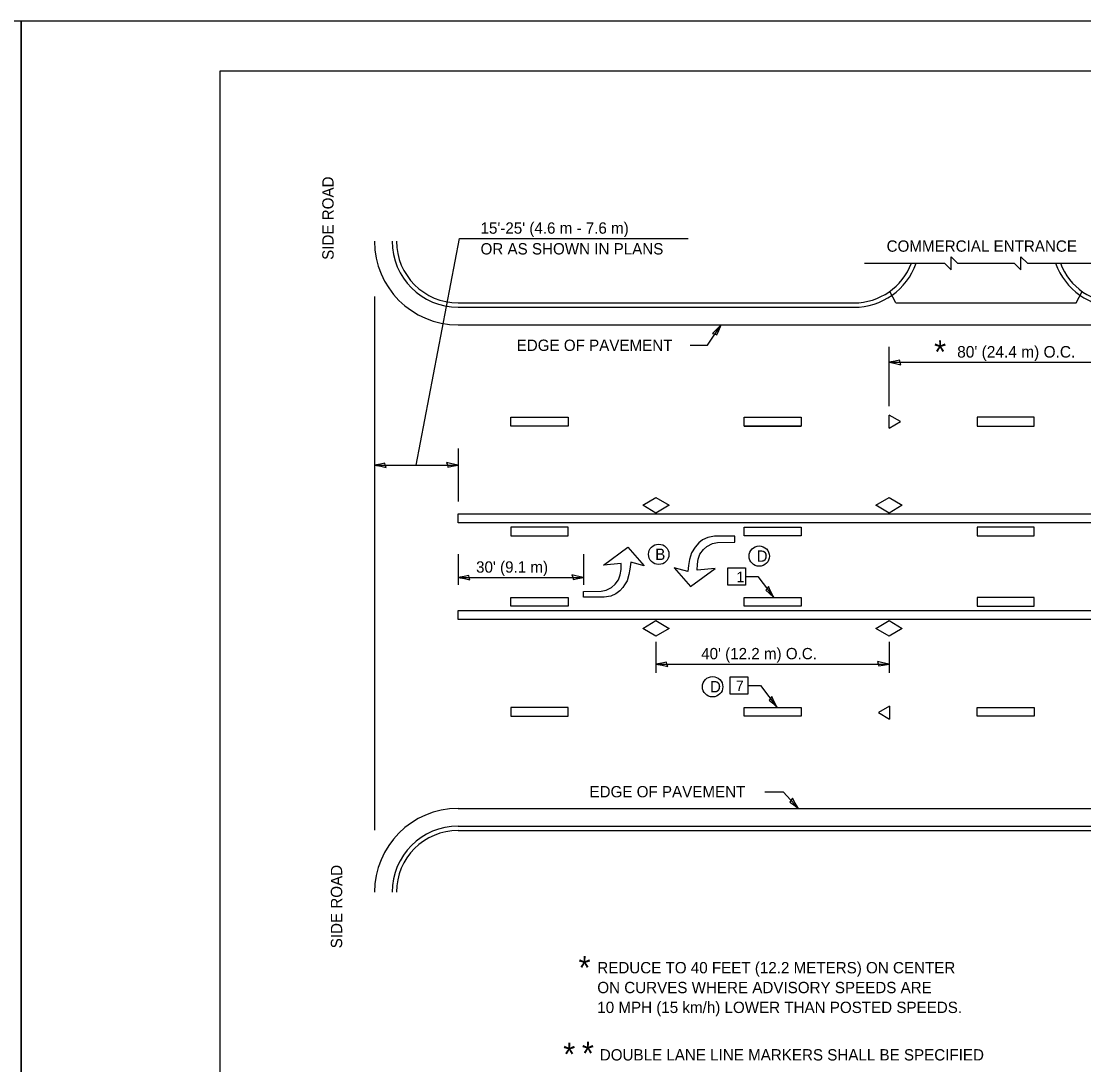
# Model space of a CAD drawing. Extents: x 100275 to 102995, y 95053 to 95493.
# Drawn here: x 100954.9 to 101168.6, y 95282.9 to 95492.8 of the extents above; entities that cross this region are included whole.
import ezdxf

# ---------------------------------------------------------------- set-up
doc = ezdxf.new("R2010")
doc.units = 0
for name, color, linetype in [('Design_PR_PMK Symbols', 7, 'Continuous'), ('Design_PR_Reflective Markers', 7, 'Continuous'), ('Design_PR_Roadway Dimensions', 7, 'Continuous'), ('Design_PR_Roadway Notes', 7, 'Continuous'), ('Level 27', 7, 'Continuous'), ('Level 43', 7, 'Continuous'), ('Sheets_50 Reference Boundary', 7, 'Continuous'), ('Sheets_General Details', 7, 'Continuous'), ('Sheets_Printer Plotting Border', 7, 'Continuous'), ('Topo_EOP', 7, 'Continuous')]:
    doc.layers.add(name, color=color, linetype=linetype)

msp = doc.modelspace()

# ---------------------------------------------------------------- linework, layer by layer
at = {"layer": 'Design_PR_PMK Symbols'}
for p, q in [((101100.3, 95413.16), (101111.8, 95413.16)), ((101100.3, 95413.16), (101111.8, 95413.16)), ((101100.3, 95411.38), (101111.8, 95411.38)), ((101100.3, 95411.38), (101111.8, 95411.38))]:
    msp.add_line(p, q, dxfattribs=at)
for points in [[(101053.42, 95413.16), (101064.92, 95413.16), (101064.92, 95411.38), (101053.42, 95411.38)], [(101053.42, 95413.16), (101064.92, 95413.16), (101064.92, 95411.38), (101053.42, 95411.38)], [(101100.3, 95413.16), (101111.8, 95413.16), (101111.8, 95411.38), (101100.3, 95411.38)], [(101100.3, 95413.16), (101111.8, 95413.16), (101111.8, 95411.38), (101100.3, 95411.38)], [(101147.18, 95411.38), (101158.67, 95411.38), (101158.67, 95413.16), (101147.18, 95413.16)], [(101147.18, 95411.38), (101158.67, 95411.38), (101158.67, 95413.16), (101147.18, 95413.16)], [(101079.92, 95395.44), (101082.58, 95397.02), (101085.22, 95395.44), (101082.59, 95393.85)], [(101079.92, 95395.44), (101082.58, 95397.02), (101085.22, 95395.44), (101082.59, 95393.85)], [(101126.79, 95395.44), (101129.46, 95397.02), (101132.09, 95395.44), (101129.46, 95393.85)], [(101126.79, 95395.44), (101129.46, 95397.02), (101132.09, 95395.44), (101129.46, 95393.85)], [(101042.81, 95393.7), (101181.01, 95393.7), (101181.01, 95391.93), (101042.81, 95391.93)], [(101042.81, 95393.7), (101181.01, 95393.7), (101181.01, 95391.93), (101042.81, 95391.93)], [(101053.42, 95389.27), (101064.92, 95389.27), (101064.92, 95391.04), (101053.42, 95391.04)], [(101053.42, 95389.27), (101064.92, 95389.27), (101064.92, 95391.04), (101053.42, 95391.04)], [(101086.26, 95382.84), (101089.55, 95379.1), (101094.48, 95382.7), (101090.9, 95382.36), (101090.92, 95383.56), (101091.08, 95384.63), (101091.43, 95385.61), (101092.12, 95386.54), (101092.81, 95387.16), (101093.98, 95387.75), (101094.97, 95387.97), (101098.46, 95388.02), (101098.48, 95389.19), (101094.37, 95389.19), (101093.02, 95388.94), (101091.96, 95388.46), (101091.18, 95387.9), (101090.46, 95386.99), (101089.7, 95385.88), (101089.32, 95384.5), (101089.13, 95383.35), (101088.98, 95382.12)], [(101086.26, 95382.84), (101089.55, 95379.1), (101094.48, 95382.7), (101090.9, 95382.36), (101090.92, 95383.56), (101091.08, 95384.63), (101091.43, 95385.61), (101092.12, 95386.54), (101092.81, 95387.16), (101093.98, 95387.75), (101094.97, 95387.97), (101098.46, 95388.02), (101098.48, 95389.19), (101094.37, 95389.19), (101093.02, 95388.94), (101091.96, 95388.46), (101091.18, 95387.9), (101090.46, 95386.99), (101089.7, 95385.88), (101089.32, 95384.5), (101089.13, 95383.35), (101088.98, 95382.12)], [(101100.3, 95391.04), (101111.8, 95391.04), (101111.8, 95389.27), (101100.3, 95389.27)], [(101100.3, 95391.04), (101111.8, 95391.04), (101111.8, 95389.27), (101100.3, 95389.27)], [(101147.18, 95389.27), (101158.67, 95389.27), (101158.67, 95391.04), (101147.18, 95391.04)], [(101147.18, 95389.27), (101158.67, 95389.27), (101158.67, 95391.04), (101147.18, 95391.04)], [(101072.05, 95383.41), (101076.95, 95387), (101080.24, 95383.25), (101077.5, 95383.99), (101077.33, 95382.6), (101077.14, 95381.48), (101076.8, 95380.22), (101076.25, 95379.42), (101075.89, 95378.9), (101075.33, 95378.25), (101074.51, 95377.64), (101073.49, 95377.18), (101072.2, 95376.93), (101068.02, 95376.93), (101068.04, 95378.1), (101071.57, 95378.14), (101072.55, 95378.37), (101073.66, 95378.93), (101074.36, 95379.54), (101075.06, 95380.47), (101075.4, 95381.43), (101075.58, 95382.54), (101075.61, 95383.73)], [(101072.05, 95383.41), (101076.95, 95387), (101080.24, 95383.25), (101077.5, 95383.99), (101077.33, 95382.6), (101077.14, 95381.48), (101076.8, 95380.22), (101076.25, 95379.42), (101075.89, 95378.9), (101075.33, 95378.25), (101074.51, 95377.64), (101073.49, 95377.18), (101072.2, 95376.93), (101068.02, 95376.93), (101068.04, 95378.1), (101071.57, 95378.14), (101072.55, 95378.37), (101073.66, 95378.93), (101074.36, 95379.54), (101075.06, 95380.47), (101075.4, 95381.43), (101075.58, 95382.54), (101075.61, 95383.73)], [(101053.42, 95376.89), (101064.92, 95376.89), (101064.92, 95375.12), (101053.42, 95375.12)], [(101053.42, 95376.89), (101064.92, 95376.89), (101064.92, 95375.12), (101053.42, 95375.12)], [(101100.3, 95376.89), (101111.8, 95376.89), (101111.8, 95375.12), (101100.3, 95375.12)], [(101100.3, 95376.89), (101111.8, 95376.89), (101111.8, 95375.12), (101100.3, 95375.12)], [(101147.18, 95375.12), (101158.67, 95375.12), (101158.67, 95376.89), (101147.18, 95376.89)], [(101147.18, 95375.12), (101158.67, 95375.12), (101158.67, 95376.89), (101147.18, 95376.89)], [(101042.81, 95374.24), (101181.01, 95374.24), (101181.01, 95372.47), (101042.81, 95372.47)], [(101042.81, 95374.24), (101181.01, 95374.24), (101181.01, 95372.47), (101042.81, 95372.47)], [(101079.92, 95370.67), (101082.58, 95372.25), (101085.22, 95370.68), (101082.59, 95369.08)], [(101079.92, 95370.67), (101082.58, 95372.25), (101085.22, 95370.68), (101082.59, 95369.08)], [(101126.79, 95370.67), (101129.46, 95372.25), (101132.09, 95370.68), (101129.46, 95369.08)], [(101126.79, 95370.67), (101129.46, 95372.25), (101132.09, 95370.68), (101129.46, 95369.08)], [(101053.42, 95353.01), (101064.92, 95353.01), (101064.92, 95354.78), (101053.42, 95354.78)], [(101053.42, 95353.01), (101064.92, 95353.01), (101064.92, 95354.78), (101053.42, 95354.78)], [(101100.3, 95354.78), (101111.8, 95354.78), (101111.8, 95353.01), (101100.3, 95353.01)], [(101100.3, 95354.78), (101111.8, 95354.78), (101111.8, 95353.01), (101100.3, 95353.01)], [(101147.18, 95354.78), (101158.67, 95354.78), (101158.67, 95353.01), (101147.18, 95353.01)], [(101147.18, 95354.78), (101158.67, 95354.78), (101158.67, 95353.01), (101147.18, 95353.01)]]:
    msp.add_lwpolyline(points, close=True, dxfattribs=at)
at = {"layer": 'Design_PR_Reflective Markers'}
for p, q in [((101131.75, 95412.27), (101129.49, 95413.58)), ((101129.49, 95410.96), (101129.49, 95413.58)), ((101131.75, 95412.27), (101129.49, 95413.58)), ((101129.49, 95410.96), (101129.49, 95413.58)), ((101129.49, 95410.96), (101131.75, 95412.27)), ((101129.49, 95410.96), (101131.75, 95412.27)), ((101129.58, 95355.03), (101127.32, 95353.73)), ((101129.58, 95355.03), (101127.32, 95353.73)), ((101129.58, 95355.03), (101129.58, 95352.42)), ((101129.58, 95355.03), (101129.58, 95352.42)), ((101127.32, 95353.73), (101129.58, 95352.42)), ((101127.32, 95353.73), (101129.58, 95352.42))]:
    msp.add_line(p, q, dxfattribs=at)
at = {"layer": 'Design_PR_Roadway Notes'}
for p, q in [((101092.96, 95427.62), (101095.68, 95431.73)), ((101092.96, 95427.62), (101095.68, 95431.73)), ((101089.48, 95427.62), (101092.96, 95427.62)), ((101089.48, 95427.62), (101092.96, 95427.62)), ((101100.57, 95381.08), (101103.08, 95381.08)), ((101100.57, 95381.08), (101103.08, 95381.08)), ((101103.08, 95381.08), (101106.27, 95376.89)), ((101103.08, 95381.08), (101106.27, 95376.89)), ((101101.03, 95359.16), (101103.62, 95359.16)), ((101101.03, 95359.16), (101103.62, 95359.16)), ((101103.62, 95359.16), (101106.94, 95354.78)), ((101103.62, 95359.16), (101106.94, 95354.78)), ((101104.47, 95337.83), (101108.2, 95337.83)), ((101104.47, 95337.83), (101108.2, 95337.83)), ((101108.2, 95337.83), (101111.24, 95334.44)), ((101108.2, 95337.83), (101111.24, 95334.44))]:
    msp.add_line(p, q, dxfattribs=at)
for points in [[(101093.96, 95430.02), (101094.44, 95429.93), (101094.85, 95429.75), (101095.2, 95430.62), (101095.68, 95431.73), (101094.79, 95430.8)], [(101093.96, 95430.02), (101094.44, 95429.93), (101094.85, 95429.75), (101095.2, 95430.62), (101095.68, 95431.73), (101094.79, 95430.8)], [(101097.04, 95379.35), (101097.04, 95382.88), (101100.57, 95382.88), (101100.57, 95379.35)], [(101097.04, 95379.35), (101097.04, 95382.88), (101100.57, 95382.88), (101100.57, 95379.35)], [(101105.23, 95379.08), (101104.98, 95378.65), (101104.68, 95378.33), (101105.39, 95377.71), (101106.27, 95376.89), (101105.69, 95378.04)], [(101105.23, 95379.08), (101104.98, 95378.65), (101104.68, 95378.33), (101105.39, 95377.71), (101106.27, 95376.89), (101105.69, 95378.04)], [(101097.49, 95357.42), (101097.49, 95360.96), (101101.03, 95360.96), (101101.03, 95357.42)], [(101097.49, 95357.42), (101097.49, 95360.96), (101101.03, 95360.96), (101101.03, 95357.42)], [(101105.9, 95356.97), (101105.65, 95356.54), (101105.35, 95356.22), (101106.06, 95355.6), (101106.94, 95354.78), (101106.36, 95355.93)], [(101105.9, 95356.97), (101105.65, 95356.54), (101105.35, 95356.22), (101106.06, 95355.6), (101106.94, 95354.78), (101106.36, 95355.93)], [(101110.02, 95336.54), (101109.81, 95336.09), (101109.54, 95335.74), (101110.29, 95335.18), (101111.24, 95334.44), (101110.56, 95335.53)], [(101110.02, 95336.54), (101109.81, 95336.09), (101109.54, 95335.74), (101110.29, 95335.18), (101111.24, 95334.44), (101110.56, 95335.53)]]:
    msp.add_lwpolyline(points, close=True, dxfattribs=at)
at = {"layer": 'Level 27'}
for p, q in [((101141.93, 95442.78), (101141.93, 95445.44)), ((101143.26, 95444.11), (101141.93, 95445.44)), ((101141.93, 95442.78), (101141.93, 95445.44)), ((101143.26, 95444.11), (101141.93, 95445.44)), ((101155.96, 95442.78), (101155.96, 95445.44)), ((101157.28, 95444.11), (101155.96, 95445.44)), ((101155.96, 95442.78), (101155.96, 95445.44)), ((101157.28, 95444.11), (101155.96, 95445.44)), ((101124.52, 95444.11), (101140.6, 95444.11)), ((101124.52, 95444.11), (101140.6, 95444.11)), ((101141.93, 95442.78), (101140.6, 95444.11)), ((101141.93, 95442.78), (101140.6, 95444.11)), ((101143.26, 95444.11), (101154.63, 95444.11)), ((101143.26, 95444.11), (101154.63, 95444.11)), ((101155.96, 95442.78), (101154.63, 95444.11)), ((101155.96, 95442.78), (101154.63, 95444.11)), ((101157.28, 95444.11), (101173.3, 95444.11)), ((101157.28, 95444.11), (101173.3, 95444.11))]:
    msp.add_line(p, q, dxfattribs=at)
at = {"layer": 'Level 43'}
for p, q in [((101034.39, 95403.52), (101043.1, 95449.11)), ((101034.39, 95403.52), (101043.1, 95449.11)), ((101043.1, 95449.11), (101089.08, 95449.11)), ((101043.1, 95449.11), (101089.08, 95449.11)), ((101025.97, 95437.43), (101025.97, 95330.09)), ((101025.97, 95437.43), (101025.97, 95330.09)), ((101129.49, 95415.36), (101129.49, 95427.3)), ((101129.49, 95415.36), (101129.49, 95427.3)), ((101129.49, 95424.21), (101178.34, 95424.21)), ((101129.49, 95424.21), (101178.34, 95424.21)), ((101042.81, 95406.86), (101042.81, 95396.17)), ((101042.81, 95406.86), (101042.81, 95396.17)), ((101025.97, 95403.52), (101042.81, 95403.52)), ((101025.97, 95403.52), (101042.81, 95403.52)), ((101042.81, 95385.61), (101042.81, 95379.42)), ((101042.81, 95385.61), (101042.81, 95379.42)), ((101068.04, 95385.61), (101068.04, 95379.42)), ((101068.04, 95385.61), (101068.04, 95379.42)), ((101042.81, 95380.93), (101068.04, 95380.93)), ((101042.81, 95380.93), (101068.04, 95380.93)), ((101082.58, 95367.94), (101082.58, 95361.74)), ((101082.58, 95367.94), (101082.58, 95361.74)), ((101129.49, 95367.94), (101129.49, 95361.74)), ((101129.49, 95367.94), (101129.49, 95361.74)), ((101082.58, 95363.51), (101129.49, 95363.51)), ((101082.58, 95363.51), (101129.49, 95363.51))]:
    msp.add_line(p, q, dxfattribs=at)
for points in [[(101131.86, 95423.71), (101131.67, 95424.17), (101131.59, 95424.61), (101130.67, 95424.41), (101129.49, 95424.21), (101130.75, 95423.98)], [(101131.86, 95423.71), (101131.67, 95424.17), (101131.59, 95424.61), (101130.67, 95424.41), (101129.49, 95424.21), (101130.75, 95423.98)], [(101028.35, 95403.03), (101028.15, 95403.48), (101028.08, 95403.92), (101027.16, 95403.73), (101025.97, 95403.52), (101027.24, 95403.29)], [(101028.35, 95403.03), (101028.15, 95403.48), (101028.08, 95403.92), (101027.16, 95403.73), (101025.97, 95403.52), (101027.24, 95403.29)], [(101040.43, 95404.02), (101040.63, 95403.56), (101040.7, 95403.13), (101041.62, 95403.32), (101042.81, 95403.52), (101041.54, 95403.75)], [(101040.43, 95404.02), (101040.63, 95403.56), (101040.7, 95403.13), (101041.62, 95403.32), (101042.81, 95403.52), (101041.54, 95403.75)], [(101045.18, 95380.43), (101044.99, 95380.89), (101044.92, 95381.32), (101044, 95381.13), (101042.81, 95380.93), (101044.08, 95380.7)], [(101045.18, 95380.43), (101044.99, 95380.89), (101044.92, 95381.32), (101044, 95381.13), (101042.81, 95380.93), (101044.08, 95380.7)], [(101065.66, 95381.42), (101065.86, 95380.97), (101065.93, 95380.53), (101066.85, 95380.72), (101068.04, 95380.93), (101066.77, 95381.16)], [(101065.66, 95381.42), (101065.86, 95380.97), (101065.93, 95380.53), (101066.85, 95380.72), (101068.04, 95380.93), (101066.77, 95381.16)], [(101084.96, 95363.01), (101084.76, 95363.47), (101084.69, 95363.91), (101083.77, 95363.71), (101082.58, 95363.51), (101083.85, 95363.28)], [(101084.96, 95363.01), (101084.76, 95363.47), (101084.69, 95363.91), (101083.77, 95363.71), (101082.58, 95363.51), (101083.85, 95363.28)], [(101127.11, 95364.01), (101127.3, 95363.55), (101127.38, 95363.11), (101128.3, 95363.3), (101129.49, 95363.51), (101128.22, 95363.74)], [(101127.11, 95364.01), (101127.3, 95363.55), (101127.38, 95363.11), (101128.3, 95363.3), (101129.49, 95363.51), (101128.22, 95363.74)]]:
    msp.add_lwpolyline(points, close=True, dxfattribs=at)
for centre in [(101083.14, 95385.57), (101083.14, 95385.57), (101103.36, 95385.21), (101103.36, 95385.21), (101093.98, 95358.94), (101093.98, 95358.94)]:
    msp.add_circle(centre, 2.05, dxfattribs=at)
at = {"layer": 'Sheets_50 Reference Boundary'}
msp.add_lwpolyline([(100994.94, 95482.79), (101624.94, 95482.79), (101624.94, 95082.79), (100994.94, 95082.79)], close=True, dxfattribs=at)
at = {"layer": 'Sheets_General Details'}
for p, q in [((100954.94, 95052.79), (100954.94, 95492.79)), ((100954.94, 95492.79), (100954.94, 95052.79)), ((101634.94, 95492.79), (100954.94, 95492.79))]:
    msp.add_line(p, q, dxfattribs=at)
msp.add_lwpolyline([(100994.94, 95482.79), (101624.94, 95482.79), (101624.94, 95062.79), (100994.94, 95062.79)], close=True, dxfattribs=at)
at = {"layer": 'Sheets_Printer Plotting Border'}
for points in [[(100274.94, 95052.79), (100954.94, 95052.79), (100954.94, 95492.79), (100274.94, 95492.79)], [(100954.94, 95052.79), (101634.94, 95052.79), (101634.94, 95492.79), (100954.94, 95492.79)]]:
    msp.add_lwpolyline(points, close=True, dxfattribs=at)
at = {"layer": 'Topo_EOP'}
for p, q in [((101130.81, 95436.15), (101129.6, 95438.45)), ((101130.81, 95436.15), (101129.6, 95438.45)), ((101167.07, 95436.15), (101168.29, 95438.45)), ((101167.07, 95436.15), (101168.29, 95438.45)), ((101042.81, 95436.15), (101122.41, 95436.15)), ((101042.81, 95436.15), (101122.41, 95436.15)), ((101130.81, 95436.15), (101167.07, 95436.15)), ((101130.81, 95436.15), (101167.07, 95436.15)), ((101042.81, 95435.26), (101122.41, 95435.26)), ((101042.81, 95435.26), (101122.41, 95435.26)), ((101042.81, 95431.73), (101275.23, 95431.73)), ((101042.81, 95431.73), (101275.23, 95431.73)), ((101042.81, 95334.44), (101487.56, 95334.44)), ((101042.81, 95334.44), (101487.56, 95334.44)), ((101042.81, 95330.9), (101263.71, 95330.9)), ((101042.81, 95330.9), (101487.56, 95330.9)), ((101042.81, 95330.9), (101263.71, 95330.9)), ((101042.81, 95330.9), (101487.56, 95330.9)), ((101042.81, 95330.02), (101263.71, 95330.02)), ((101042.81, 95330.02), (101487.56, 95330.02)), ((101042.81, 95330.02), (101263.71, 95330.02)), ((101042.81, 95330.02), (101487.56, 95330.02))]:
    msp.add_line(p, q, dxfattribs=at)
for centre, radius, start, end in [((101042.81, 95448.56), 16.84, 180, 270), ((101042.81, 95448.56), 16.84, 180, 270), ((101042.81, 95448.56), 13.3, 180, 270), ((101042.81, 95448.56), 13.3, 180, 270), ((101042.81, 95448.56), 12.41, 180, 270), ((101042.81, 95448.56), 12.41, 180, 270), ((101122.41, 95448.53), 13.27, 270, 340.5286), ((101122.41, 95448.53), 12.38, 270, 339.0752), ((101122.41, 95448.53), 13.27, 270, 340.5286), ((101122.41, 95448.53), 12.38, 270, 339.0752), ((101175.48, 95448.53), 13.27, 199.4714, 270), ((101175.48, 95448.53), 13.27, 199.4714, 270), ((101175.48, 95448.53), 12.38, 200.9248, 270), ((101175.48, 95448.53), 12.38, 200.9248, 270), ((101042.81, 95317.6), 16.84, 90, 180), ((101042.81, 95317.6), 16.84, 90, 180), ((101042.81, 95317.6), 13.3, 90, 180), ((101042.81, 95317.6), 13.3, 90, 180), ((101042.81, 95317.6), 12.42, 90, 180), ((101042.81, 95317.6), 12.42, 90, 180)]:
    msp.add_arc(centre, radius, start, end, dxfattribs=at)

# ---------------------------------------------------------------- texts
at = {"layer": 'Design_PR_Roadway Dimensions'}
for s, height, p in [("15'-25' (4.6 m - 7.6 m)", 2.28, (101047.31, 95450.06)), ("15'-25' (4.6 m - 7.6 m)", 2.28, (101047.31, 95450.06)), ('OR AS SHOWN IN PLANS', 2.28, (101047.31, 95445.88)), ('OR AS SHOWN IN PLANS', 2.28, (101047.31, 95445.88)), ('*', 4.65, (101138.52, 95423.98)), ('*', 4.65, (101138.52, 95423.98)), ("80' (24.4 m) O.C.", 2.3275, (101143.16, 95425.14)), ("80' (24.4 m) O.C.", 2.3275, (101143.16, 95425.14)), ('B', 2.28, (101082.44, 95384.43)), ('B', 2.28, (101082.44, 95384.43)), ('D', 2.28, (101102.83, 95384.07)), ('D', 2.28, (101102.83, 95384.07)), ("30' (9.1 m)", 2.28, (101046.41, 95381.88)), ("30' (9.1 m)", 2.28, (101046.41, 95381.88)), ("40' (12.2 m) O.C.", 2.28, (101091.68, 95364.46)), ("40' (12.2 m) O.C.", 2.28, (101091.68, 95364.46)), ('D', 2.28, (101093.45, 95357.8)), ('D', 2.28, (101093.45, 95357.8)), ('*', 4.65, (101067.01, 95300.1)), ('*', 4.65, (101067.01, 95300.1)), ('*', 4.65, (101063.94, 95282.7)), ('*', 4.65, (101063.94, 95282.7)), ('*', 4.65, (101067.69, 95282.87)), ('*', 4.65, (101067.69, 95282.87))]:
    msp.add_text(s, height=height, dxfattribs=at).set_placement(p)
at = {"layer": 'Design_PR_Roadway Notes'}
for p in [(101017.76, 95444.8), (101017.76, 95444.8), (101019.48, 95306.33), (101019.48, 95306.33)]:
    msp.add_text('SIDE ROAD', height=2.28, rotation=90, dxfattribs=at).set_placement(p)
for s, height, p in [('COMMERCIAL ENTRANCE', 2.28, (101128.97, 95446.43)), ('COMMERCIAL ENTRANCE', 2.28, (101128.97, 95446.43)), ('EDGE OF PAVEMENT', 2.28, (101054.57, 95426.48)), ('EDGE OF PAVEMENT', 2.28, (101054.57, 95426.48)), ('1', 2.12, (101098.77, 95379.96)), ('1', 2.12, (101098.77, 95379.96)), ('7', 2.12, (101098.65, 95358.06)), ('7', 2.12, (101098.65, 95358.06)), ('EDGE OF PAVEMENT', 2.28, (101069.22, 95336.69)), ('EDGE OF PAVEMENT', 2.28, (101069.22, 95336.69)), ('REDUCE TO 40 FEET (12.2 METERS) ON CENTER', 2.28, (101070.79, 95301.29)), ('REDUCE TO 40 FEET (12.2 METERS) ON CENTER', 2.28, (101070.79, 95301.29)), ('ON CURVES WHERE ADVISORY SPEEDS ARE', 2.28, (101070.79, 95297.3)), ('ON CURVES WHERE ADVISORY SPEEDS ARE', 2.28, (101070.79, 95297.3)), ('10 MPH (15 km/h) LOWER THAN POSTED SPEEDS.', 2.28, (101070.79, 95293.31)), ('10 MPH (15 km/h) LOWER THAN POSTED SPEEDS.', 2.28, (101070.79, 95293.31)), ('DOUBLE LANE LINE MARKERS SHALL BE SPECIFIED', 2.28, (101071.29, 95283.76)), ('DOUBLE LANE LINE MARKERS SHALL BE SPECIFIED', 2.28, (101071.29, 95283.76))]:
    msp.add_text(s, height=height, dxfattribs=at).set_placement(p)

doc.saveas('drawing.dxf')
